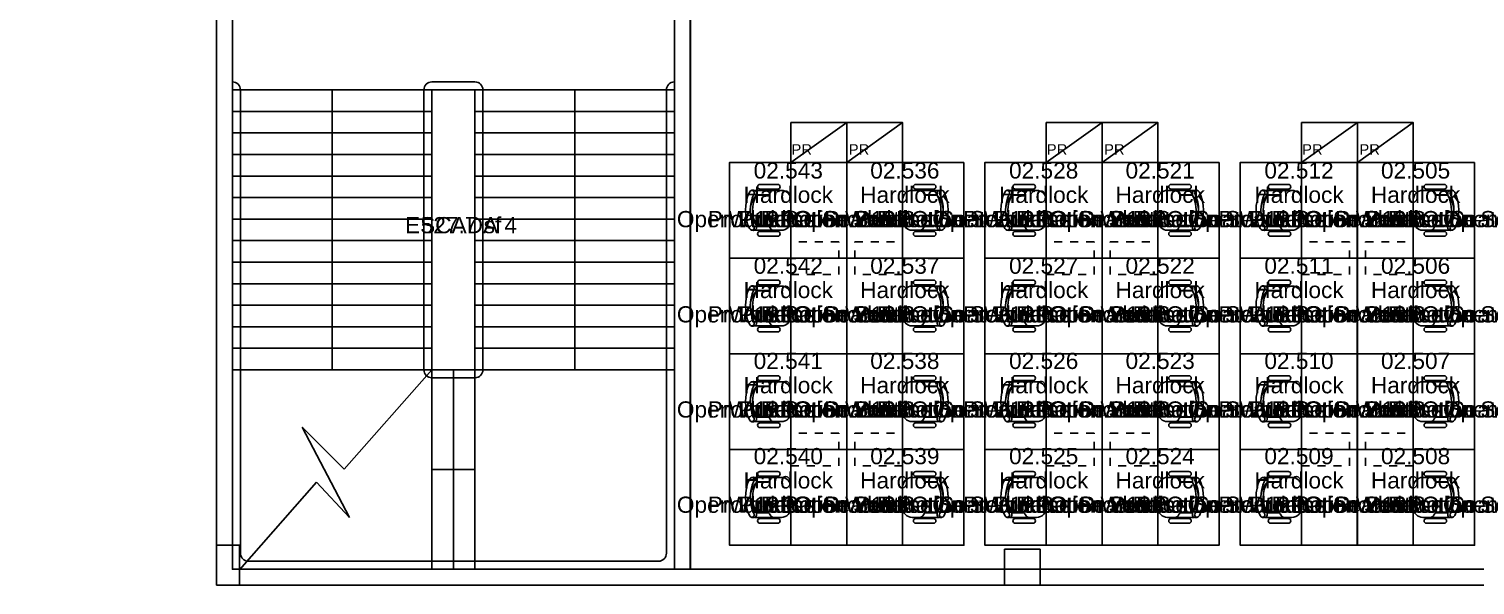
# Model space of a CAD drawing. Header units: metres. Extents: x 249.2 to 324.9, y -97.6 to -23.3.
# Drawn here: x 250.6 to 268.73, y -97.63 to -90.66 of the extents above; entities that cross this region are included whole.
import ezdxf
from ezdxf.enums import TextEntityAlignment as Align

# ---------------------------------------------------------------- set-up
doc = ezdxf.new("R2010")
doc.units = ezdxf.units.M
doc.linetypes.add('ACC BH AltaVila -2PAV$0$HIDDEN', pattern=[0.375, 0.25, -0.125])
for name, color, linetype in [('ACC BH AltaVila -2PAV$0$MBN', 7, 'Continuous'), ('ACC BH AltaVila -2PAV$0$P02', 7, 'Continuous'), ('ACC BH AltaVila -2PAV$0$P04', 7, 'Continuous'), ('ACC BH AltaVila -2PAV$0$PLR', 7, 'Continuous'), ('EC1 Area Names', 220, 'Continuous'), ('EC1 Area Polygons', 30, 'Continuous'), ('EC1 Area Square Footages', 7, 'Continuous'), ('EC1 Space Function Descs', 7, 'Continuous'), ('EC1 Space Names', 7, 'Continuous'), ('EC1 Space Numbers', 140, 'Continuous'), ('EC1 Space Polygons', 6, 'Continuous'), ('EC1 Space Square Footages', 7, 'Continuous'), ('EC1 Space Status Descs', 7, 'Continuous'), ('EC1 Space Type Descs', 7, 'Continuous'), ('EC1 Tenant Names', 7, 'Continuous'), ('EC1 UDA Design Capacity', 7, 'Continuous'), ('EC1 UDA Is Secured', 7, 'Continuous'), ('EC1 Zone Polygons', 4, 'Continuous'), ('TX2', 7, 'Continuous'), ('Z70', 7, 'Continuous')]:
    doc.layers.add(name, color=color, linetype=linetype)
doc.styles.add('EC1 LABELS', font='arial.ttf', dxfattribs={"height": 0.2})
doc.styles.add('STYLE1', font='arial.ttf')

# ---------------------------------------------------------------- blocks, each defined once
blk = doc.blocks.new('ACC BH AltaVila -2PAV$0$CAD10')
for p, q in [((-25, -11.2), (-25, -35.1)), ((-22.7, -13.8), (-19, -13.8)), ((-19.5, -13.8), (-19.5, -28.8)), ((-19, -13.8), (-19, -26.9)), ((19, -13.8), (22.7, -13.8)), ((19, -26.9), (19, -13.8)), ((19.5, -13.8), (19.5, -28.8)), ((25, -11.2), (25, -35.1)), ((-32.5, -40.5), (-32.5, -18.2)), ((-26.5, -40.5), (-26.5, -18.2)), ((-25, -35.1), (-25, -45)), ((-20.8, -30.2), (-23.2, -31.8)), ((23.2, -31.8), (20.8, -30.2)), ((25, -45), (25, -35.1)), ((26.5, -40.5), (26.5, -18.2)), ((32.5, -40.5), (32.5, -18.2)), ((-13, -57), (13, -57))]:
    blk.add_line(p, q)
for centre, radius, start, end in [((-29.5, -18.2), 3, 0, 180), ((-19.7, -9.6), 5.59, 123.8625, 206.9558), ((-19.7, -9.6), 5.59, 197.4075, 206.9558), ((-22.1, -8.2), 2.82, 158.9328, 309.9139), ((-20.8, -9.7), 4.48, 211.9392, 245.6213), ((-22.5, -12.8), 1, 242.2765, 270), ((0, -55.1), 55.1, 65.57, 114.43), ((0, -55.1), 49.1, 65.57, 114.43), ((-19.3, -12.8), 1, 270, 298.086), ((0, -48.9), 39.9, 61.5569, 118.4431), ((-20.8, -9.7), 4.48, 294.3787, 309.8839), ((0, -32.1), 26.1, 46.4961, 133.5039), ((20.8, -9.7), 4.48, 230.1161, 245.6213), ((19.3, -12.8), 1, 241.914, 270), ((22.1, -8.2), 2.82, 230.0861, 21.0672), ((22.5, -12.8), 1, 270, 297.7235), ((20.8, -9.7), 4.48, 294.3787, 328.0608), ((19.7, -9.6), 5.59, 333.0442, 56.1375), ((29.5, -18.2), 3, 0, 180), ((-21, -35.1), 4, 123.6901, 180), ((-23, -26.9), 4, 303.6901, 0), ((23, -26.9), 4, 180, 236.3099), ((21, -35.1), 4, 0, 56.3099), ((-29.5, -40.5), 3, 180, 0), ((-13, -45), 12, 180, 270), ((13, -45), 12, 270, 0), ((29.5, -40.5), 3, 180, 0)]:
    blk.add_arc(centre, radius, start, end)
blk = doc.blocks.new('ACC BH AltaVila -2PAV$0$4MESAS')
for points in [[(0, 240), (70, 240), (70, 120), (0, 120)], [(140, 240), (70, 240), (70, 120), (140, 120)], [(0, 0), (70, 0), (70, 120), (0, 120)], [(140, 0), (70, 0), (70, 120), (140, 120)]]:
    blk.add_lwpolyline(points, close=True)
at = {"linetype": 'ACC BH AltaVila -2PAV$0$HIDDEN'}
for points in [[(0, 99.5), (0, 140.5), (60, 140.5), (60, 99.5)], [(140, 99.5), (140, 140.5), (80, 140.5), (80, 99.5)]]:
    blk.add_lwpolyline(points, close=True, dxfattribs=at)
for p, rotation in [((-57, 180), 90), ((197, 60), 270)]:
    blk.add_blockref('ACC BH AltaVila -2PAV$0$CAD10', p, dxfattribs=dict(rotation=rotation))
at = {"xscale": -1}
for p, rotation in [((197, 180), 270), ((-57, 60), 90)]:
    blk.add_blockref('ACC BH AltaVila -2PAV$0$CAD10', p, dxfattribs=dict(at, rotation=rotation))

msp = doc.modelspace()

# ---------------------------------------------------------------- linework, layer by layer
at = {"layer": 'ACC BH AltaVila -2PAV$0$MBN'}
for p, q in [((260.154, -92.33), (260.854, -91.83)), ((260.854, -92.33), (260.854, -91.83)), ((260.854, -92.33), (261.554, -91.83)), ((263.354, -92.33), (264.054, -91.83)), ((264.054, -92.33), (264.054, -91.83)), ((264.054, -92.33), (264.754, -91.83)), ((266.554, -92.33), (267.254, -91.83)), ((267.254, -92.33), (267.254, -91.83)), ((267.254, -92.33), (267.954, -91.83))]:
    msp.add_line(p, q, dxfattribs=at)
for points in [[(260.154, -92.33), (261.554, -92.33), (261.554, -91.83), (260.154, -91.83)], [(263.354, -92.33), (264.754, -92.33), (264.754, -91.83), (263.354, -91.83)], [(266.554, -92.33), (267.954, -92.33), (267.954, -91.83), (266.554, -91.83)]]:
    msp.add_lwpolyline(points, close=True, dxfattribs=at)
at = {"layer": 'ACC BH AltaVila -2PAV$0$P02'}
for p, q in [((252.954, -87.73), (252.954, -97.13)), ((253.154, -88.82), (253.154, -97.13)), ((253.154, -91.42), (255.654, -91.42)), ((255.654, -97.43), (255.654, -91.42)), ((256.194, -91.42), (255.654, -91.42)), ((256.194, -94.93), (256.194, -91.42)), ((258.694, -91.42), (256.194, -91.42)), ((253.154, -91.69), (255.654, -91.69)), ((258.694, -91.69), (256.194, -91.69)), ((253.154, -91.96), (255.654, -91.96)), ((258.694, -91.96), (256.194, -91.96)), ((253.154, -92.23), (255.654, -92.23)), ((258.694, -92.23), (256.194, -92.23)), ((253.154, -92.5), (255.654, -92.5)), ((258.694, -92.5), (256.194, -92.5)), ((253.154, -92.77), (255.654, -92.77)), ((258.694, -92.77), (256.194, -92.77)), ((253.154, -93.04), (255.654, -93.04)), ((258.694, -93.04), (256.194, -93.04)), ((255.654, -93.31), (253.164, -93.31)), ((258.694, -93.31), (256.194, -93.31)), ((255.654, -93.58), (253.164, -93.58)), ((258.694, -93.58), (256.194, -93.58)), ((255.654, -93.85), (253.164, -93.85)), ((258.694, -93.85), (256.194, -93.85)), ((255.654, -94.12), (253.164, -94.12)), ((258.694, -94.12), (256.194, -94.12)), ((255.654, -94.39), (253.164, -94.39)), ((258.694, -94.39), (256.194, -94.39)), ((255.654, -94.66), (253.154, -94.66)), ((258.694, -94.66), (256.194, -94.66)), ((255.654, -94.93), (253.154, -94.93)), ((254.554, -96.174), (255.654, -94.93)), ((256.194, -94.93), (255.654, -94.93)), ((255.924, -97.43), (255.924, -94.93)), ((256.194, -97.43), (256.194, -94.93)), ((258.694, -94.93), (256.194, -94.93)), ((258.694, -97.43), (258.694, -94.93)), ((254.621, -96.781), (254.029, -95.65)), ((254.029, -95.65), (254.554, -96.174)), ((253.244, -97.44), (254.208, -96.34)), ((254.208, -96.34), (254.621, -96.781)), ((253.244, -97.13), (252.954, -97.13)), ((252.954, -97.13), (252.954, -97.63)), ((253.244, -97.13), (252.954, -97.13)), ((252.954, -97.13), (252.954, -97.63)), ((253.244, -97.63), (253.244, -97.13)), ((253.244, -97.63), (253.244, -97.13)), ((253.244, -97.43), (258.694, -97.43)), ((258.894, -97.43), (287.704, -97.43)), ((287.704, -97.43), (258.894, -97.43)), ((252.954, -97.63), (253.244, -97.63)), ((252.954, -97.63), (253.244, -97.63)), ((253.244, -97.63), (292.854, -97.63))]:
    msp.add_line(p, q, dxfattribs=at)
at = {"layer": 'ACC BH AltaVila -2PAV$0$P02', "linetype": 'Continuous'}
for p, q in [((258.894, -97.43), (258.894, -90.377)), ((258.694, -97.43), (258.694, -90.46))]:
    msp.add_line(p, q, dxfattribs=at)
at = {"layer": 'ACC BH AltaVila -2PAV$0$P04'}
for p, q in [((253.154, -91.32), (253.154, -91.32)), ((256.194, -91.32), (255.654, -91.32)), ((258.694, -91.32), (258.694, -91.32)), ((253.254, -91.42), (253.254, -97.23)), ((254.404, -91.42), (254.404, -94.93)), ((255.554, -94.93), (255.554, -91.42)), ((256.294, -94.93), (256.294, -91.42)), ((257.444, -94.93), (257.444, -91.42)), ((258.594, -97.23), (258.594, -91.42)), ((256.194, -95.03), (255.654, -95.03)), ((256.194, -96.18), (255.654, -96.18)), ((253.354, -97.33), (258.494, -97.33))]:
    msp.add_line(p, q, dxfattribs=at)
for centre, start, end in [((253.154, -91.42), 0, 90), ((255.654, -91.42), 90, 180), ((256.194, -91.42), 0, 90), ((258.694, -91.42), 90, 180), ((255.654, -94.93), 180, 270), ((256.194, -94.93), 270, 0), ((253.354, -97.23), 180, 270), ((258.494, -97.23), 270, 0)]:
    msp.add_arc(centre, 0.1, start, end, dxfattribs=at)
at = {"layer": 'ACC BH AltaVila -2PAV$0$PLR'}
for p, q in [((253.244, -97.13), (252.954, -97.13)), ((252.954, -97.13), (252.954, -97.63)), ((253.244, -97.63), (253.244, -97.13)), ((263.279, -97.18), (262.829, -97.18)), ((262.829, -97.18), (262.829, -97.63)), ((263.279, -97.63), (263.279, -97.18)), ((252.954, -97.63), (253.244, -97.63)), ((262.829, -97.63), (263.279, -97.63))]:
    msp.add_line(p, q, dxfattribs=at)
at = {"layer": 'EC1 Area Polygons'}
for points in [[(297.854, -57.329), (288.079, -57.329), (288.079, -77.484), (292.953, -77.484), (292.953, -87.49), (293.153, -87.49), (293.153, -97.43), (287.253, -97.43), (258.893, -97.43), (253.154, -97.43), (253.154, -76.77), (253.154, -52.44), (253.154, -51.345), (252.954, -51.345), (252.954, -45.805), (250.604, -45.805), (250.604, -37.19), (250.604, -33.99), (250.604, -33.99), (253.154, -33.99), (253.154, -23.48), (266.128, -23.48), (266.128, -23.679), (302.843, -23.679)], [(288.079, -57.329), (288.079, -77.414), (288.079, -77.484), (292.803, -77.484), (292.953, -77.484), (292.953, -87.18), (292.953, -87.49), (293.153, -87.49), (293.153, -97.23), (293.153, -97.43), (287.703, -97.43), (253.154, -97.43), (253.154, -51.345)]]:
    msp.add_lwpolyline(points, dxfattribs=at)
msp.add_lwpolyline([(253.154, -88.62), (257.136, -88.62), (258.893, -90.376), (258.893, -97.43), (253.154, -97.43), (253.154, -88.62)], close=True, dxfattribs=at)
at = {"layer": 'EC1 Space Polygons'}
for points in [[(260.853, -92.33), (259.386, -92.33), (259.386, -93.53), (260.853, -93.53), (260.853, -92.33)], [(262.322, -92.33), (260.853, -92.33), (260.853, -93.53), (262.322, -93.53), (262.322, -92.33)], [(264.054, -92.33), (262.586, -92.33), (262.586, -93.53), (264.054, -93.53), (264.054, -92.33)], [(265.521, -92.33), (264.054, -92.33), (264.054, -93.53), (265.521, -93.53), (265.521, -92.33)], [(267.253, -92.33), (265.786, -92.33), (265.786, -93.53), (267.253, -93.53), (267.253, -92.33)], [(268.722, -92.33), (267.253, -92.33), (267.253, -93.53), (268.722, -93.53), (268.722, -92.33)], [(260.853, -93.53), (259.386, -93.53), (259.386, -94.729), (260.853, -94.729), (260.853, -93.53)], [(262.322, -93.53), (260.853, -93.53), (260.853, -94.729), (262.322, -94.729), (262.322, -93.53)], [(264.054, -93.53), (262.586, -93.53), (262.586, -94.729), (264.054, -94.729), (264.054, -93.53)], [(265.521, -93.53), (264.054, -93.53), (264.054, -94.729), (265.521, -94.729), (265.521, -93.53)], [(267.253, -93.53), (265.786, -93.53), (265.786, -94.729), (267.253, -94.729), (267.253, -93.53)], [(268.722, -93.53), (267.253, -93.53), (267.253, -94.729), (268.722, -94.729), (268.722, -93.53)], [(260.853, -94.729), (259.386, -94.729), (259.386, -95.929), (260.853, -95.929), (260.853, -94.729)], [(262.322, -94.729), (260.853, -94.729), (260.853, -95.929), (262.322, -95.929), (262.322, -94.729)], [(264.054, -94.729), (262.586, -94.729), (262.586, -95.929), (264.054, -95.929), (264.054, -94.729)], [(265.521, -94.729), (264.054, -94.729), (264.054, -95.929), (265.521, -95.929), (265.521, -94.729)], [(267.253, -94.729), (265.786, -94.729), (265.786, -95.929), (267.253, -95.929), (267.253, -94.729)], [(268.722, -94.729), (267.253, -94.729), (267.253, -95.929), (268.722, -95.929), (268.722, -94.729)], [(260.853, -95.929), (259.386, -95.929), (259.386, -97.13), (260.853, -97.13), (260.853, -95.929)], [(262.322, -95.929), (260.853, -95.929), (260.853, -97.13), (262.322, -97.13), (262.322, -95.929)], [(264.054, -95.929), (262.586, -95.929), (262.586, -97.13), (264.054, -97.13), (264.054, -95.929)], [(265.521, -95.929), (264.054, -95.929), (264.054, -97.13), (265.521, -97.13), (265.521, -95.929)], [(267.253, -95.929), (265.786, -95.929), (265.786, -97.13), (267.253, -97.13), (267.253, -95.929)], [(268.722, -95.929), (267.253, -95.929), (267.253, -97.13), (268.722, -97.13), (268.722, -95.929)]]:
    msp.add_lwpolyline(points, close=True, dxfattribs=at)
at = {"layer": 'EC1 Zone Polygons'}
msp.add_lwpolyline([(282.754, -83.964), (264.77, -83.964), (255.053, -83.964), (255.053, -86.069), (255.603, -86.069), (255.603, -88.62), (257.136, -88.62), (258.893, -90.376), (258.893, -97.43), (287.253, -97.43), (287.253, -92.685), (287.253, -91.7), (287.703, -91.7), (287.703, -87.729), (286.403, -87.729), (282.854, -87.729), (282.754, -87.729), (282.754, -83.964)], close=True, dxfattribs=at)
at = {"layer": 'Z70'}
for points in [[(260.154, -91.83), (261.554, -91.83), (261.554, -92.33), (260.154, -92.33)], [(263.354, -91.83), (264.754, -91.83), (264.754, -92.33), (263.354, -92.33)], [(266.554, -91.83), (267.954, -91.83), (267.954, -92.33), (266.554, -92.33)]]:
    msp.add_lwpolyline(points, close=True, dxfattribs=at)

# ---------------------------------------------------------------- block references
at = {"layer": 'ACC BH AltaVila -2PAV$0$MBN', "xscale": 0.01, "yscale": 0.01, "zscale": 0.01, "rotation": 180}
for p in [(261.554, -92.33), (264.754, -92.33), (267.954, -92.33), (261.554, -94.73), (264.754, -94.73), (267.954, -94.73)]:
    msp.add_blockref('ACC BH AltaVila -2PAV$0$4MESAS', p, dxfattribs=at)

# ---------------------------------------------------------------- texts
at = {"layer": 'EC1 Area Names', "style": 'EC1 LABELS'}
msp.add_text('ESCADA 4', height=0.2032, dxfattribs=at).set_placement((256.019, -93.218), align=Align.CENTER)
at = {"layer": 'EC1 Area Square Footages', "style": 'EC1 LABELS'}
msp.add_text('527.7 sf', height=0.2032, dxfattribs=at).set_placement((256.019, -93.218), align=Align.CENTER)
at = {"layer": 'EC1 Space Function Descs', "style": 'EC1 LABELS'}
for p in [(260.121, -93.142), (261.582, -93.142), (263.322, -93.142), (264.782, -93.142), (266.522, -93.142), (267.983, -93.142), (260.121, -94.336), (261.582, -94.336), (263.322, -94.336), (264.782, -94.336), (266.522, -94.336), (267.983, -94.336), (260.121, -95.529), (261.582, -95.529), (263.322, -95.529), (264.782, -95.529), (266.522, -95.529), (267.983, -95.529), (260.121, -96.723), (261.582, -96.723), (263.322, -96.723), (264.782, -96.723), (266.522, -96.723), (267.983, -96.723)]:
    msp.add_text('Production Seat', height=0.2032, dxfattribs=at).set_placement(p, align=Align.CENTER)
at = {"layer": 'EC1 Space Names', "style": 'EC1 LABELS'}
for p in [(260.121, -93.142), (261.582, -93.142), (263.322, -93.142), (264.782, -93.142), (266.522, -93.142), (267.983, -93.142), (260.121, -94.336), (261.582, -94.336), (263.322, -94.336), (264.782, -94.336), (266.522, -94.336), (267.983, -94.336), (260.121, -95.529), (261.582, -95.529), (263.322, -95.529), (264.782, -95.529), (266.522, -95.529), (267.983, -95.529), (260.121, -96.723), (261.582, -96.723), (263.322, -96.723), (264.782, -96.723), (266.522, -96.723), (267.983, -96.723)]:
    msp.add_text('Workstation', height=0.2032, dxfattribs=at).set_placement(p, align=Align.CENTER)
at = {"layer": 'EC1 Space Numbers', "style": 'EC1 LABELS'}
for s, p in [('02.543', (260.121, -92.532)), ('02.536', (261.582, -92.532)), ('02.528', (263.322, -92.532)), ('02.521', (264.782, -92.532)), ('02.512', (266.522, -92.532)), ('02.505', (267.983, -92.532)), ('02.542', (260.121, -93.726)), ('02.537', (261.582, -93.726)), ('02.527', (263.322, -93.726)), ('02.522', (264.782, -93.726)), ('02.511', (266.522, -93.726)), ('02.506', (267.983, -93.726)), ('02.541', (260.121, -94.92)), ('02.538', (261.582, -94.92)), ('02.526', (263.322, -94.92)), ('02.523', (264.782, -94.92)), ('02.510', (266.522, -94.92)), ('02.507', (267.983, -94.92)), ('02.540', (260.121, -96.114)), ('02.539', (261.582, -96.114)), ('02.525', (263.322, -96.114)), ('02.524', (264.782, -96.114)), ('02.509', (266.522, -96.114)), ('02.508', (267.983, -96.114))]:
    msp.add_text(s, height=0.2032, dxfattribs=at).set_placement(p, align=Align.CENTER)
at = {"layer": 'EC1 Space Square Footages', "style": 'EC1 LABELS'}
for p in [(260.121, -93.142), (261.582, -93.142), (263.322, -93.142), (264.782, -93.142), (266.522, -93.142), (267.983, -93.142), (260.121, -94.336), (261.582, -94.336), (263.322, -94.336), (264.782, -94.336), (266.522, -94.336), (267.983, -94.336), (260.121, -95.529), (261.582, -95.529), (263.322, -95.529), (264.782, -95.529), (266.522, -95.529), (267.983, -95.529), (260.121, -96.723), (261.582, -96.723), (263.322, -96.723), (264.782, -96.723), (266.522, -96.723), (267.983, -96.723)]:
    msp.add_text('19.0 sf', height=0.2032, dxfattribs=at).set_placement(p, align=Align.CENTER)
at = {"layer": 'EC1 Space Status Descs', "style": 'EC1 LABELS'}
for p in [(260.121, -92.837), (261.582, -92.837), (263.322, -92.837), (264.782, -92.837), (266.522, -92.837), (267.983, -92.837), (260.121, -94.031), (261.582, -94.031), (263.322, -94.031), (264.782, -94.031), (266.522, -94.031), (267.983, -94.031), (260.121, -95.225), (261.582, -95.225), (263.322, -95.225), (264.782, -95.225), (266.522, -95.225), (267.983, -95.225), (260.121, -96.418), (261.582, -96.418), (263.322, -96.418), (264.782, -96.418), (266.522, -96.418), (267.983, -96.418)]:
    msp.add_text('Hardlock', height=0.2032, dxfattribs=at).set_placement(p, align=Align.CENTER)
at = {"layer": 'EC1 Space Type Descs', "style": 'EC1 LABELS'}
for p in [(260.121, -93.142), (261.582, -93.142), (263.322, -93.142), (264.782, -93.142), (266.522, -93.142), (267.983, -93.142), (269.723, -93.142), (260.121, -94.336), (261.582, -94.336), (263.322, -94.336), (264.782, -94.336), (266.522, -94.336), (267.983, -94.336), (269.723, -94.336), (260.121, -95.529), (261.582, -95.529), (263.322, -95.529), (264.782, -95.529), (266.522, -95.529), (267.983, -95.529), (269.723, -95.529), (260.121, -96.723), (261.582, -96.723), (263.322, -96.723), (264.782, -96.723), (266.522, -96.723), (267.983, -96.723), (269.723, -96.723)]:
    msp.add_text('Open Production Seat', height=0.2032, dxfattribs=at).set_placement(p, align=Align.CENTER)
at = {"layer": 'EC1 Tenant Names', "style": 'EC1 LABELS'}
for p in [(260.121, -93.142), (261.582, -93.142), (263.322, -93.142), (264.782, -93.142), (266.522, -93.142), (267.983, -93.142), (260.121, -94.336), (261.582, -94.336), (263.322, -94.336), (264.782, -94.336), (266.522, -94.336), (267.983, -94.336), (260.121, -95.529), (261.582, -95.529), (263.322, -95.529), (264.782, -95.529), (266.522, -95.529), (267.983, -95.529), (260.121, -96.723), (261.582, -96.723), (263.322, -96.723), (264.782, -96.723), (266.522, -96.723), (267.983, -96.723)]:
    msp.add_text('BPO', height=0.2032, dxfattribs=at).set_placement(p, align=Align.CENTER)
at = {"layer": 'EC1 UDA Design Capacity', "style": 'EC1 LABELS'}
for p in [(260.121, -93.142), (261.582, -93.142), (263.322, -93.142), (264.782, -93.142), (266.522, -93.142), (267.983, -93.142), (260.121, -94.336), (261.582, -94.336), (263.322, -94.336), (264.782, -94.336), (266.522, -94.336), (267.983, -94.336), (260.121, -95.529), (261.582, -95.529), (263.322, -95.529), (264.782, -95.529), (266.522, -95.529), (267.983, -95.529), (260.121, -96.723), (261.582, -96.723), (263.322, -96.723), (264.782, -96.723), (266.522, -96.723), (267.983, -96.723)]:
    msp.add_text('1', height=0.203, dxfattribs=at).set_placement(p, align=Align.CENTER)
at = {"layer": 'EC1 UDA Is Secured', "style": 'EC1 LABELS'}
for p in [(260.121, -93.142), (261.582, -93.142), (263.322, -93.142), (264.782, -93.142), (266.522, -93.142), (267.983, -93.142), (260.121, -94.336), (261.582, -94.336), (263.322, -94.336), (264.782, -94.336), (266.522, -94.336), (267.983, -94.336), (260.121, -95.529), (261.582, -95.529), (263.322, -95.529), (264.782, -95.529), (266.522, -95.529), (267.983, -95.529), (260.121, -96.723), (261.582, -96.723), (263.322, -96.723), (264.782, -96.723), (266.522, -96.723), (267.983, -96.723)]:
    msp.add_text('False', height=0.2032, dxfattribs=at).set_placement(p, align=Align.CENTER)
at = {"layer": 'TX2', "char_height": 0.133, "width": 7.88402, "attachment_point": 1, "style": 'STYLE1'}
for insert in [(260.109, -92.101), (260.827, -92.101), (263.309, -92.101), (264.027, -92.101), (266.509, -92.101), (267.227, -92.101)]:
    msp.add_mtext(' PR', dxfattribs=dict(at, insert=insert))

doc.saveas('drawing.dxf')
